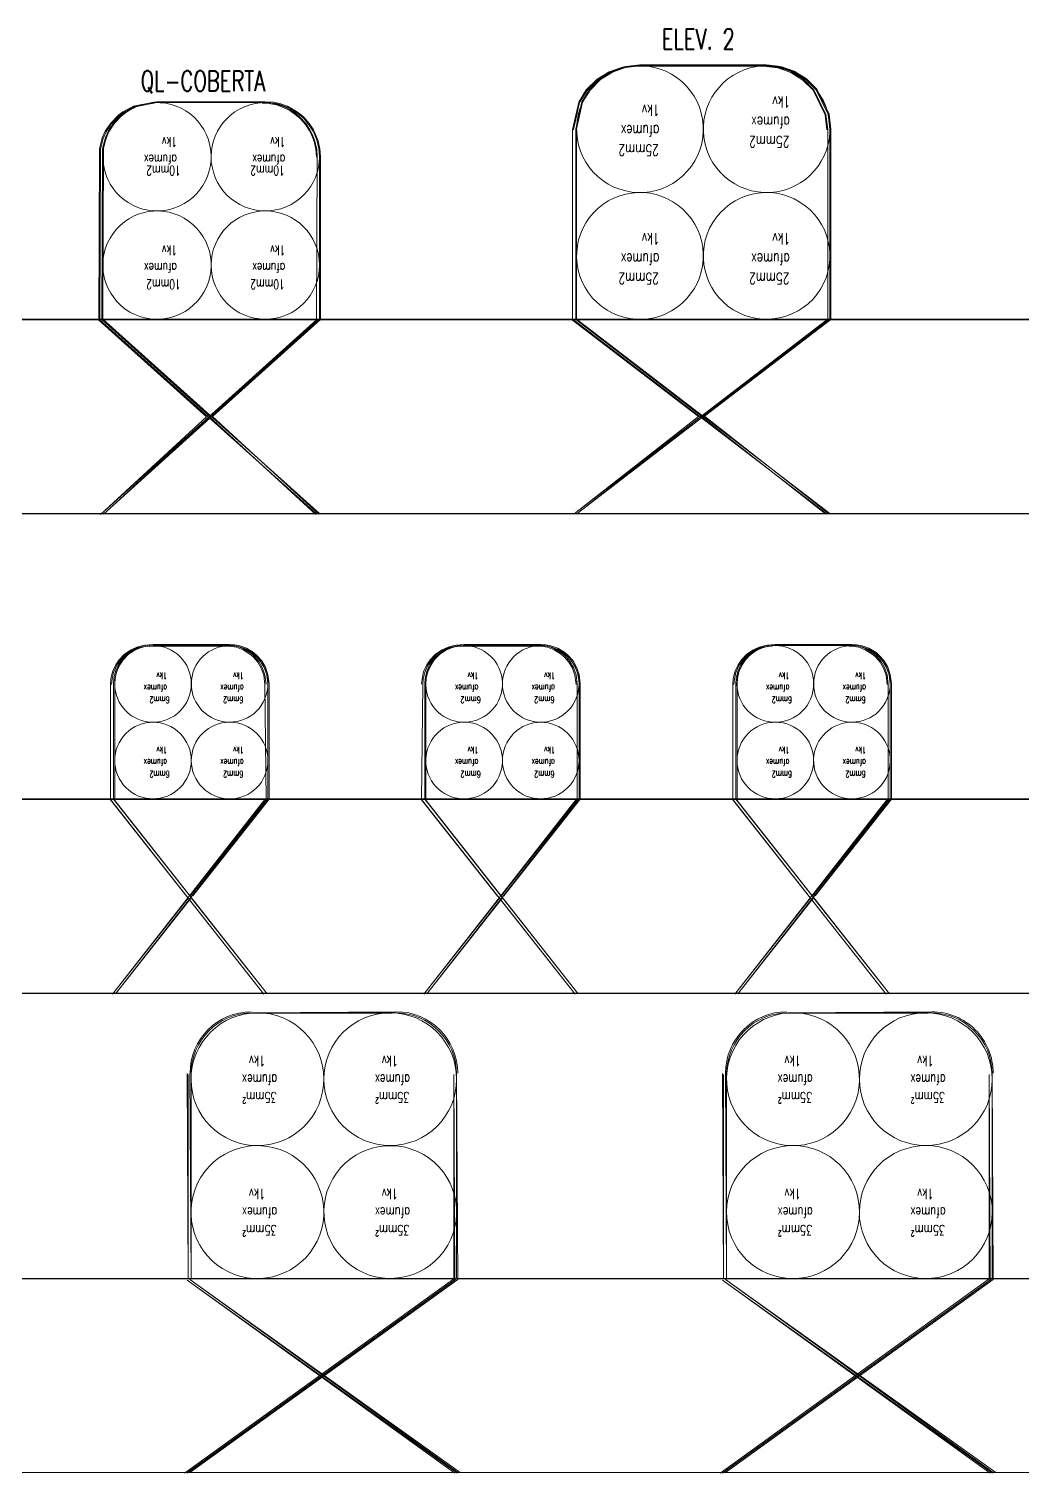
# Model space of a CAD drawing. Extents: x -14.2 to 52.3, y 3.7 to 90.9.
# Drawn here: x 12.0351 to 12.1324, y 17.7569 to 17.8982 of the extents above; entities that cross this region are included whole.
import ezdxf

# ---------------------------------------------------------------- set-up
doc = ezdxf.new("R2010")
doc.units = 0
doc.layers.add('limpo_PINI-PSG-PE-0102-LAZ-R00$0$0-1', color=7, linetype='Continuous', lineweight=5)
doc.layers.add('limpo_PINI-PSG-PE-0102-LAZ-R00$0$PNIN-HID-PL-0009-LAZ-R00_dwg', color=8, linetype='Continuous', lineweight=5)
doc.layers.add('limpo_PINI-PSG-PE-0102-LAZ-R00$0$0-8', color=7, linetype='Continuous', lineweight=5, true_color=0x999999)
doc.layers.add('limpo_PINI-PSG-PE-0102-LAZ-R00$0$XR_ARQT', color=7, linetype='Continuous')
doc.layers.add('XR_ARQT', color=7, linetype='Continuous')
doc.styles.add('limpo_PINI-PSG-PE-0102-LAZ-R00$0$RomanS_2', font='romans__.ttf', dxfattribs={"width": 0.7, "height": 0.001})
doc.styles.add('limpo_PINI-PSG-PE-0102-LAZ-R00$0$RomanS_5', font='romans__.ttf', dxfattribs={"width": 0.7, "height": 0.000663717})
doc.styles.add('limpo_PINI-PSG-PE-0102-LAZ-R00$0$RomanS_6', font='romans__.ttf', dxfattribs={"width": 0.7, "height": 0.002})
doc.styles.add('limpo_PINI-PSG-PE-0102-LAZ-R00$0$RomanS_7', font='romans__.ttf', dxfattribs={"width": 0.7, "height": 0.000938053})
doc.styles.add('limpo_PINI-PSG-PE-0102-LAZ-R00$0$RomanS_8', font='romans__.ttf', dxfattribs={"width": 0.7, "height": 0.001097})

# ---------------------------------------------------------------- blocks, each defined once
blk = doc.blocks.new('limpo_PINI-PSG-PE-0102-LAZ-R00$0$LAZ GERAL - PNE_dwg-25011385-009 - PRE - PAV_ LAZER - GERAL')
at = {"layer": 'limpo_PINI-PSG-PE-0102-LAZ-R00$0$0-8'}
for p, q in [((-8.78, -6.96066), (-9.8293, -6.96066)), ((-8.78, -7.00759), (-9.8293, -7.00759)), ((-8.78, -7.05452), (-9.8293, -7.05452))]:
    blk.add_line(p, q, dxfattribs=at)
at = {"layer": 'limpo_PINI-PSG-PE-0102-LAZ-R00$0$0-8', "flags": 128}
for points in [[(-9.51374, -6.97966), (-9.52587, -6.97014), (-9.51351, -6.9607), (-9.51351, -6.94205), (-9.51368, -6.9406), (-9.51487, -6.93815), (-9.51589, -6.93713), (-9.51708, -6.93639), (-9.51839, -6.93593), (-9.51979, -6.93577), (-9.5322, -6.93577), (-9.53361, -6.93593), (-9.53491, -6.93639), (-9.53609, -6.93712), (-9.53714, -6.93817), (-9.53788, -6.93938), (-9.53848, -6.94205), (-9.53848, -6.9607), (-9.52616, -6.97014), (-9.53834, -6.97966), (-9.51359, -6.96066), (-9.51359, -6.94206), (-9.51376, -6.94062), (-9.51494, -6.9382), (-9.51594, -6.9372), (-9.51712, -6.93647), (-9.51841, -6.93601), (-9.51979, -6.93586), (-9.53219, -6.93586), (-9.53359, -6.93602), (-9.53488, -6.93647), (-9.53604, -6.93719), (-9.53707, -6.93823), (-9.5378, -6.93942), (-9.53839, -6.94206), (-9.53839, -6.96066), (-9.51359, -6.97966)], [(-9.56363, -6.97973), (-9.57402, -6.97016), (-9.56347, -6.9607), (-9.56347, -6.95536), (-9.56347, -6.94475), (-9.56353, -6.94397), (-9.5637, -6.9432), (-9.56393, -6.94258), (-9.56419, -6.94206), (-9.56457, -6.94149), (-9.5651, -6.9409), (-9.56561, -6.94046), (-9.56612, -6.94012), (-9.56669, -6.93982), (-9.56745, -6.93955), (-9.56805, -6.93943), (-9.56886, -6.93937), (-9.57947, -6.93937), (-9.58147, -6.93975), (-9.5825, -6.9403), (-9.5829, -6.9406), (-9.58369, -6.94141), (-9.58422, -6.94222), (-9.58451, -6.94288), (-9.58479, -6.94395), (-9.58485, -6.9607), (-9.5743, -6.97016), (-9.5847, -6.97973), (-9.56356, -6.96066), (-9.56356, -6.95536), (-9.56356, -6.94476), (-9.56362, -6.94398), (-9.56379, -6.94323), (-9.56401, -6.94262), (-9.56427, -6.9421), (-9.56464, -6.94155), (-9.56516, -6.94096), (-9.56566, -6.94053), (-9.56617, -6.9402), (-9.56672, -6.93991), (-9.56747, -6.93964), (-9.56806, -6.93952), (-9.56886, -6.93946), (-9.57946, -6.93946), (-9.58144, -6.93984), (-9.58245, -6.94038), (-9.58283, -6.94067), (-9.58361, -6.94147), (-9.58414, -6.94227), (-9.58443, -6.94291), (-9.5847, -6.94396), (-9.58476, -6.96066), (-9.56356, -6.97966)], [(-9.59894, -6.9592), (-9.59894, -6.96066), (-9.58485, -6.96066), (-9.58485, -6.96031)], [(-9.56347, -6.9592), (-9.56347, -6.96066), (-9.53848, -6.96066), (-9.53848, -6.96009)], [(-9.51351, -6.9592), (-9.51351, -6.96066), (-9.48851, -6.96066), (-9.48851, -6.96009)], [(-9.8293, -6.96066), (-9.8293, -6.97966), (-8.78, -6.97966)], [(-9.5836, -7.00759), (-9.5836, -7.00384), (-9.5836, -6.99634), (-9.58356, -6.99582), (-9.58341, -6.99516), (-9.5831, -6.99446), (-9.58277, -6.99399), (-9.58228, -6.99348), (-9.58165, -6.99305), (-9.58109, -6.9928), (-9.58063, -6.99267), (-9.57985, -6.99259), (-9.57235, -6.99259), (-9.57187, -6.99262), (-9.57138, -6.99272), (-9.57075, -6.99295), (-9.57006, -6.99337), (-9.56976, -6.99363), (-9.56929, -6.99417), (-9.56896, -6.99475), (-9.56871, -6.99544), (-9.5686, -6.99634), (-9.5686, -7.00384), (-9.5686, -7.00759), (-9.58351, -7.02666), (-9.5761, -7.01727), (-9.56869, -7.02666), (-9.58372, -7.00759), (-9.59894, -7.00759)], [(-9.57596, -7.01709), (-9.56849, -7.00763), (-9.56849, -7.00384), (-9.56849, -6.99633), (-9.5686, -6.99542), (-9.56885, -6.9947), (-9.5692, -6.9941), (-9.56968, -6.99355), (-9.57, -6.99328), (-9.5707, -6.99285), (-9.57135, -6.99261), (-9.57186, -6.99251), (-9.57235, -6.99248), (-9.57986, -6.99248), (-9.58065, -6.99256), (-9.58113, -6.99269), (-9.5817, -6.99295), (-9.58235, -6.99339), (-9.58286, -6.99392), (-9.5832, -6.99441), (-9.58352, -6.99513), (-9.58368, -6.9958), (-9.58371, -6.99633), (-9.58371, -7.00384), (-9.58371, -7.00763), (-9.57625, -7.01709)], [(-9.55315, -7.00759), (-9.55315, -7.00384), (-9.55315, -6.99634), (-9.55311, -6.99582), (-9.55296, -6.99516), (-9.55264, -6.99446), (-9.55232, -6.99399), (-9.55182, -6.99348), (-9.55119, -6.99305), (-9.55063, -6.9928), (-9.55017, -6.99267), (-9.5494, -6.99259), (-9.5419, -6.99259), (-9.54142, -6.99262), (-9.54093, -6.99272), (-9.54029, -6.99295), (-9.53961, -6.99337), (-9.5393, -6.99363), (-9.53884, -6.99417), (-9.5385, -6.99475), (-9.53825, -6.99544), (-9.53815, -6.99634), (-9.53815, -7.00384), (-9.53815, -7.00759), (-9.55306, -7.02666), (-9.54565, -7.01727), (-9.53823, -7.02666), (-9.55326, -7.00759), (-9.56849, -7.00759), (-9.56849, -7.00709)], [(-9.5455, -7.01709), (-9.53803, -7.00763), (-9.53803, -7.00384), (-9.53803, -6.99633), (-9.53814, -6.99542), (-9.5384, -6.9947), (-9.53874, -6.9941), (-9.53922, -6.99355), (-9.53954, -6.99328), (-9.54024, -6.99285), (-9.5409, -6.99261), (-9.5414, -6.99251), (-9.54189, -6.99248), (-9.5494, -6.99248), (-9.55019, -6.99256), (-9.55067, -6.99269), (-9.55125, -6.99295), (-9.5519, -6.99339), (-9.55241, -6.99392), (-9.55274, -6.99441), (-9.55306, -6.99513), (-9.55322, -6.9958), (-9.55326, -6.99633), (-9.55326, -7.00384), (-9.55326, -7.00763), (-9.54579, -7.01709)], [(-9.52269, -7.00759), (-9.52269, -7.00384), (-9.52269, -6.99634), (-9.52265, -6.99582), (-9.5225, -6.99516), (-9.52219, -6.99446), (-9.52186, -6.99399), (-9.52137, -6.99348), (-9.52074, -6.99305), (-9.52018, -6.9928), (-9.51971, -6.99267), (-9.51894, -6.99259), (-9.51144, -6.99259), (-9.51096, -6.99262), (-9.51047, -6.99272), (-9.50983, -6.99295), (-9.50915, -6.99337), (-9.50885, -6.99363), (-9.50838, -6.99417), (-9.50805, -6.99475), (-9.5078, -6.99544), (-9.50769, -6.99634), (-9.50769, -7.00384), (-9.50769, -7.00759), (-9.5226, -7.02666), (-9.51519, -7.01727), (-9.50778, -7.02666), (-9.5228, -7.00759), (-9.53803, -7.00759), (-9.53803, -7.00709)], [(-9.51505, -7.01709), (-9.50758, -7.00763), (-9.50758, -7.00384), (-9.50758, -6.99633), (-9.50769, -6.99542), (-9.50794, -6.9947), (-9.50829, -6.9941), (-9.50877, -6.99355), (-9.50908, -6.99328), (-9.50978, -6.99285), (-9.51044, -6.99261), (-9.51095, -6.99251), (-9.51144, -6.99248), (-9.51895, -6.99248), (-9.51974, -6.99256), (-9.52021, -6.99269), (-9.52079, -6.99295), (-9.52144, -6.99339), (-9.52195, -6.99392), (-9.52229, -6.99441), (-9.52261, -6.99513), (-9.52277, -6.9958), (-9.5228, -6.99633), (-9.5228, -7.00384), (-9.5228, -7.00763), (-9.51533, -7.01709)], [(-9.49235, -7.00759), (-9.50758, -7.00759), (-9.50758, -7.00709)], [(-9.8293, -7.00759), (-9.8293, -7.02659), (-8.78, -7.02659)], [(-9.55603, -7.02842), (-9.57013, -7.02852), (-9.55613, -7.02852)], [(-9.50361, -7.02842), (-9.51771, -7.02852), (-9.50371, -7.02852)], [(-9.57623, -7.07352), (-9.55003, -7.05462), (-9.55013, -7.03452), (-9.55013, -7.05452), (-9.57646, -7.07352)], [(-9.57623, -7.03442), (-9.57613, -7.05452), (-9.57613, -7.03452)], [(-9.52381, -7.07352), (-9.49761, -7.05462), (-9.49771, -7.03452), (-9.49771, -7.05452), (-9.52404, -7.07352)], [(-9.52381, -7.03442), (-9.52371, -7.05452), (-9.52371, -7.03452)], [(-9.8293, -7.05452), (-9.8293, -7.07352), (-8.78, -7.07352)], [(-9.57623, -7.05452), (-9.60245, -7.05452), (-9.60245, -7.05372)], [(-9.52381, -7.05452), (-9.55003, -7.05452), (-9.55003, -7.05372)], [(-9.47138, -7.05452), (-9.49761, -7.05452), (-9.49761, -7.05372)], [(-9.55003, -7.07352), (-9.57623, -7.05462), (-9.54979, -7.07352)], [(-9.49761, -7.07352), (-9.52381, -7.05462), (-9.49737, -7.07352)]]:
    blk.add_lwpolyline(points, dxfattribs=at)
at = {"layer": 'limpo_PINI-PSG-PE-0102-LAZ-R00$0$0-8'}
blk.add_circle((-9.51894, -7.00384), 0.00375, dxfattribs=at)
for centre, major_axis, ratio in [((-9.53219, -6.94206), (-0.00503, 0.00363), 0.999999), ((-9.51979, -6.94206), (-0.00099, 0.00612), 0.999999), ((-9.57946, -6.94476), (-0.00523, 0.00085), 0.999999), ((-9.56886, -6.94476), (0.0049, 0.00203), 1), ((-9.53219, -6.95446), (0.00503, 0.00363), 0.999999), ((-9.51979, -6.95446), (-0.00527, 0.00326), 1), ((-9.57946, -6.95536), (-0.0043, 0.0031), 0.999999), ((-9.56886, -6.95536), (0.0053, 0), 1), ((-9.57235, -6.99634), (0.00144, 0.00346), 1), ((-9.5494, -6.99634), (0.00365, 0.00086), 0.999999), ((-9.5419, -6.99634), (0.00265, 0.00265), 0.999999), ((-9.51894, -6.99634), (-0.00331, 0.00177), 0.999999), ((-9.51144, -6.99634), (0.00144, 0.00346), 0.999999), ((-9.57985, -6.99634), (0.00375, 0), 0.999999), ((-9.57985, -7.00384), (-0.00265, 0.00265), 0.999999), ((-9.57235, -7.00384), (0.00109, 0.00359), 0.999999), ((-9.5494, -7.00384), (0.00086, 0.00365), 0.999999), ((-9.5419, -7.00384), (-0.00265, 0.00265), 1), ((-9.51144, -7.00384), (0.00086, 0.00365), 0.999999), ((-9.56963, -7.03502), (0.00188, 0.00622), 0.999999), ((-9.55663, -7.03502), (0.0065, 0), 1), ((-9.51721, -7.03502), (-0.00633, 0.00149), 1), ((-9.50421, -7.03502), (0, 0.0065), 1), ((-9.56963, -7.04802), (0.00342, 0.00553), 1), ((-9.55663, -7.04802), (0.0038, 0.00527), 0.999999), ((-9.51721, -7.04802), (-0.00249, 0.00601), 1), ((-9.50421, -7.04802), (0.00601, 0.00249), 1)]:
    blk.add_ellipse(centre, major_axis=major_axis, ratio=ratio, dxfattribs=at)
for centre, major_axis, ratio, start_param, end_param in [((-9.57023, -7.03442), (0.00424, 0.00424), 1, 0.785394, 2.35619), ((-9.57013, -7.03452), (0, 0.006), 1, 0, 1.570796), ((-9.55613, -7.03452), (0.00315, 0.0051), 1, 5.265959, 6.836755), ((-9.55603, -7.03442), (0, 0.006), 1, 4.712389, 6.283185), ((-9.51781, -7.03442), (0, 0.006), 0.999999, 0, 1.570796), ((-9.51771, -7.03452), (0.00315, 0.0051), 1, 0.553574, 2.12437), ((-9.50371, -7.03452), (-0.00315, 0.0051), 1, 4.158814, 5.72961), ((-9.50361, -7.03442), (-0.0051, 0.00315), 1, 3.695171, 5.265968)]:
    blk.add_ellipse(centre, major_axis=major_axis, ratio=ratio, start_param=start_param, end_param=end_param, dxfattribs=at)
at = {"layer": 'limpo_PINI-PSG-PE-0102-LAZ-R00$0$0-1', "char_height": 0.002, "attachment_point": 1, "line_spacing_factor": 0.983083, "style": 'limpo_PINI-PSG-PE-0102-LAZ-R00$0$RomanS_6'}
for s, insert, width in [('ELEV. 2', (-9.53005, -6.93224), 0.0098741), ('QL-COBERTA', (-9.58106, -6.93634), 0.0167981)]:
    blk.add_mtext(s, dxfattribs=dict(at, insert=insert, width=width))
at = {"layer": 'limpo_PINI-PSG-PE-0102-LAZ-R00$0$0-1', "attachment_point": 1, "rotation": 180, "line_spacing_factor": 0.983083}
for s, insert, char_height, width, style in [('1kv', (-9.53027, -6.94077), 0.001097, 0.002341, 'limpo_PINI-PSG-PE-0102-LAZ-R00$0$RomanS_8'), ('1kv', (-9.51749, -6.93995), 0.001097, 0.002341, 'limpo_PINI-PSG-PE-0102-LAZ-R00$0$RomanS_8'), ('afumex', (-9.51751, -6.94195), 0.001097, 0.0050431, 'limpo_PINI-PSG-PE-0102-LAZ-R00$0$RomanS_8'), ('1kv', (-9.57749, -6.94379), 0.000938, 0.0020011, 'limpo_PINI-PSG-PE-0102-LAZ-R00$0$RomanS_7'), ('1kv', (-9.56689, -6.94379), 0.000938, 0.0020011, 'limpo_PINI-PSG-PE-0102-LAZ-R00$0$RomanS_7'), ('afumex', (-9.53029, -6.94277), 0.001097, 0.0050431, 'limpo_PINI-PSG-PE-0102-LAZ-R00$0$RomanS_8'), ('25mm2', (-9.51756, -6.94384), 0.001097, 0.0052705, 'limpo_PINI-PSG-PE-0102-LAZ-R00$0$RomanS_8'), ('25mm2', (-9.53034, -6.94466), 0.001097, 0.0052705, 'limpo_PINI-PSG-PE-0102-LAZ-R00$0$RomanS_8'), ('afumex', (-9.57751, -6.9455), 0.000938, 0.004311, 'limpo_PINI-PSG-PE-0102-LAZ-R00$0$RomanS_7'), ('10mm2', (-9.57714, -6.94658), 0.000938, 0.0045054, 'limpo_PINI-PSG-PE-0102-LAZ-R00$0$RomanS_7'), ('10mm2', (-9.56695, -6.94658), 0.000938, 0.0045054, 'limpo_PINI-PSG-PE-0102-LAZ-R00$0$RomanS_7'), ('afumex', (-9.56691, -6.9455), 0.000938, 0.004311, 'limpo_PINI-PSG-PE-0102-LAZ-R00$0$RomanS_7'), ('1kv', (-9.53027, -6.95333), 0.001097, 0.002341, 'limpo_PINI-PSG-PE-0102-LAZ-R00$0$RomanS_8'), ('1kv', (-9.51749, -6.95333), 0.001097, 0.002341, 'limpo_PINI-PSG-PE-0102-LAZ-R00$0$RomanS_8'), ('1kv', (-9.57749, -6.95439), 0.000938, 0.0020011, 'limpo_PINI-PSG-PE-0102-LAZ-R00$0$RomanS_7'), ('1kv', (-9.56689, -6.95439), 0.000938, 0.0020011, 'limpo_PINI-PSG-PE-0102-LAZ-R00$0$RomanS_7'), ('afumex', (-9.53029, -6.95533), 0.001097, 0.0050431, 'limpo_PINI-PSG-PE-0102-LAZ-R00$0$RomanS_8'), ('afumex', (-9.51751, -6.95533), 0.001097, 0.0050431, 'limpo_PINI-PSG-PE-0102-LAZ-R00$0$RomanS_8'), ('afumex', (-9.57751, -6.9561), 0.000938, 0.004311, 'limpo_PINI-PSG-PE-0102-LAZ-R00$0$RomanS_7'), ('afumex', (-9.56691, -6.9561), 0.000938, 0.004311, 'limpo_PINI-PSG-PE-0102-LAZ-R00$0$RomanS_7'), ('10mm2', (-9.57714, -6.95772), 0.000938, 0.0045054, 'limpo_PINI-PSG-PE-0102-LAZ-R00$0$RomanS_7'), ('10mm2', (-9.56695, -6.95772), 0.000938, 0.0045054, 'limpo_PINI-PSG-PE-0102-LAZ-R00$0$RomanS_7'), ('25mm2', (-9.53034, -6.95722), 0.001097, 0.0052705, 'limpo_PINI-PSG-PE-0102-LAZ-R00$0$RomanS_8'), ('25mm2', (-9.51756, -6.95722), 0.001097, 0.0052705, 'limpo_PINI-PSG-PE-0102-LAZ-R00$0$RomanS_8'), ('1kv', (-9.57846, -6.99588), 0.000664, 0.0014159, 'limpo_PINI-PSG-PE-0102-LAZ-R00$0$RomanS_5'), ('1kv', (-9.57096, -6.99588), 0.000664, 0.0014159, 'limpo_PINI-PSG-PE-0102-LAZ-R00$0$RomanS_5'), ('1kv', (-9.548, -6.99588), 0.000664, 0.0014159, 'limpo_PINI-PSG-PE-0102-LAZ-R00$0$RomanS_5'), ('1kv', (-9.5405, -6.99588), 0.000664, 0.0014159, 'limpo_PINI-PSG-PE-0102-LAZ-R00$0$RomanS_5'), ('1kv', (-9.51755, -6.99588), 0.000664, 0.0014159, 'limpo_PINI-PSG-PE-0102-LAZ-R00$0$RomanS_5'), ('1kv', (-9.51005, -6.99588), 0.000664, 0.0014159, 'limpo_PINI-PSG-PE-0102-LAZ-R00$0$RomanS_5'), ('afumex', (-9.57847, -6.99708), 0.000664, 0.0030503, 'limpo_PINI-PSG-PE-0102-LAZ-R00$0$RomanS_5'), ('afumex', (-9.57097, -6.99708), 0.000664, 0.0030503, 'limpo_PINI-PSG-PE-0102-LAZ-R00$0$RomanS_5'), ('afumex', (-9.54801, -6.99708), 0.000664, 0.0030503, 'limpo_PINI-PSG-PE-0102-LAZ-R00$0$RomanS_5'), ('afumex', (-9.54051, -6.99708), 0.000664, 0.0030503, 'limpo_PINI-PSG-PE-0102-LAZ-R00$0$RomanS_5'), ('afumex', (-9.51756, -6.99708), 0.000664, 0.0030503, 'limpo_PINI-PSG-PE-0102-LAZ-R00$0$RomanS_5'), ('afumex', (-9.51006, -6.99708), 0.000664, 0.0030503, 'limpo_PINI-PSG-PE-0102-LAZ-R00$0$RomanS_5'), ('6mm2', (-9.57821, -6.99823), 0.000664, 0.0026538, 'limpo_PINI-PSG-PE-0102-LAZ-R00$0$RomanS_5'), ('6mm2', (-9.571, -6.99823), 0.000664, 0.0026538, 'limpo_PINI-PSG-PE-0102-LAZ-R00$0$RomanS_5'), ('6mm2', (-9.54776, -6.99823), 0.000664, 0.0026538, 'limpo_PINI-PSG-PE-0102-LAZ-R00$0$RomanS_5'), ('6mm2', (-9.54055, -6.99823), 0.000664, 0.0026538, 'limpo_PINI-PSG-PE-0102-LAZ-R00$0$RomanS_5'), ('6mm2', (-9.5173, -6.99823), 0.000664, 0.0026538, 'limpo_PINI-PSG-PE-0102-LAZ-R00$0$RomanS_5'), ('6mm2', (-9.51009, -6.99823), 0.000664, 0.0026538, 'limpo_PINI-PSG-PE-0102-LAZ-R00$0$RomanS_5'), ('afumex', (-9.57847, -7.00436), 0.000664, 0.0030503, 'limpo_PINI-PSG-PE-0102-LAZ-R00$0$RomanS_5'), ('1kv', (-9.57846, -7.00316), 0.000664, 0.0014159, 'limpo_PINI-PSG-PE-0102-LAZ-R00$0$RomanS_5'), ('afumex', (-9.57097, -7.00436), 0.000664, 0.0030503, 'limpo_PINI-PSG-PE-0102-LAZ-R00$0$RomanS_5'), ('1kv', (-9.57096, -7.00316), 0.000664, 0.0014159, 'limpo_PINI-PSG-PE-0102-LAZ-R00$0$RomanS_5'), ('afumex', (-9.54801, -7.00436), 0.000664, 0.0030503, 'limpo_PINI-PSG-PE-0102-LAZ-R00$0$RomanS_5'), ('1kv', (-9.548, -7.00316), 0.000664, 0.0014159, 'limpo_PINI-PSG-PE-0102-LAZ-R00$0$RomanS_5'), ('afumex', (-9.54051, -7.00436), 0.000664, 0.0030503, 'limpo_PINI-PSG-PE-0102-LAZ-R00$0$RomanS_5'), ('1kv', (-9.5405, -7.00316), 0.000664, 0.0014159, 'limpo_PINI-PSG-PE-0102-LAZ-R00$0$RomanS_5'), ('afumex', (-9.51756, -7.00436), 0.000664, 0.0030503, 'limpo_PINI-PSG-PE-0102-LAZ-R00$0$RomanS_5'), ('1kv', (-9.51755, -7.00316), 0.000664, 0.0014159, 'limpo_PINI-PSG-PE-0102-LAZ-R00$0$RomanS_5'), ('afumex', (-9.51006, -7.00436), 0.000664, 0.0030503, 'limpo_PINI-PSG-PE-0102-LAZ-R00$0$RomanS_5'), ('1kv', (-9.51005, -7.00316), 0.000664, 0.0014159, 'limpo_PINI-PSG-PE-0102-LAZ-R00$0$RomanS_5'), ('6mm2', (-9.57821, -7.00551), 0.000664, 0.0026538, 'limpo_PINI-PSG-PE-0102-LAZ-R00$0$RomanS_5'), ('6mm2', (-9.571, -7.00551), 0.000664, 0.0026538, 'limpo_PINI-PSG-PE-0102-LAZ-R00$0$RomanS_5'), ('6mm2', (-9.54776, -7.00551), 0.000664, 0.0026538, 'limpo_PINI-PSG-PE-0102-LAZ-R00$0$RomanS_5'), ('6mm2', (-9.54055, -7.00551), 0.000664, 0.0026538, 'limpo_PINI-PSG-PE-0102-LAZ-R00$0$RomanS_5'), ('6mm2', (-9.5173, -7.00551), 0.000664, 0.0026538, 'limpo_PINI-PSG-PE-0102-LAZ-R00$0$RomanS_5'), ('6mm2', (-9.51009, -7.00551), 0.000664, 0.0026538, 'limpo_PINI-PSG-PE-0102-LAZ-R00$0$RomanS_5'), ('1kv', (-9.56887, -7.03375), 0.001, 0.0021333, 'limpo_PINI-PSG-PE-0102-LAZ-R00$0$RomanS_2'), ('1kv', (-9.55587, -7.03375), 0.001, 0.0021333, 'limpo_PINI-PSG-PE-0102-LAZ-R00$0$RomanS_2'), ('1kv', (-9.51645, -7.03375), 0.001, 0.0021333, 'limpo_PINI-PSG-PE-0102-LAZ-R00$0$RomanS_2'), ('1kv', (-9.50345, -7.03375), 0.001, 0.0021333, 'limpo_PINI-PSG-PE-0102-LAZ-R00$0$RomanS_2'), ('afumex', (-9.56769, -7.03557), 0.001, 0.0045957, 'limpo_PINI-PSG-PE-0102-LAZ-R00$0$RomanS_2'), ('afumex', (-9.55469, -7.03557), 0.001, 0.0045957, 'limpo_PINI-PSG-PE-0102-LAZ-R00$0$RomanS_2'), ('afumex', (-9.51527, -7.03557), 0.001, 0.0045957, 'limpo_PINI-PSG-PE-0102-LAZ-R00$0$RomanS_2'), ('afumex', (-9.50227, -7.03557), 0.001, 0.0045957, 'limpo_PINI-PSG-PE-0102-LAZ-R00$0$RomanS_2'), ('35mm²', (-9.56774, -7.03729), 0.001, 0.0044251, 'limpo_PINI-PSG-PE-0102-LAZ-R00$0$RomanS_2'), ('35mm²', (-9.55474, -7.03729), 0.001, 0.0044251, 'limpo_PINI-PSG-PE-0102-LAZ-R00$0$RomanS_2'), ('35mm²', (-9.51532, -7.03729), 0.001, 0.0044251, 'limpo_PINI-PSG-PE-0102-LAZ-R00$0$RomanS_2'), ('35mm²', (-9.50232, -7.03729), 0.001, 0.0044251, 'limpo_PINI-PSG-PE-0102-LAZ-R00$0$RomanS_2'), ('1kv', (-9.56887, -7.04675), 0.001, 0.0021333, 'limpo_PINI-PSG-PE-0102-LAZ-R00$0$RomanS_2'), ('1kv', (-9.55587, -7.04675), 0.001, 0.0021333, 'limpo_PINI-PSG-PE-0102-LAZ-R00$0$RomanS_2'), ('1kv', (-9.51645, -7.04675), 0.001, 0.0021333, 'limpo_PINI-PSG-PE-0102-LAZ-R00$0$RomanS_2'), ('1kv', (-9.50345, -7.04675), 0.001, 0.0021333, 'limpo_PINI-PSG-PE-0102-LAZ-R00$0$RomanS_2'), ('afumex', (-9.56769, -7.04857), 0.001, 0.0045957, 'limpo_PINI-PSG-PE-0102-LAZ-R00$0$RomanS_2'), ('afumex', (-9.55469, -7.04857), 0.001, 0.0045957, 'limpo_PINI-PSG-PE-0102-LAZ-R00$0$RomanS_2'), ('afumex', (-9.51527, -7.04857), 0.001, 0.0045957, 'limpo_PINI-PSG-PE-0102-LAZ-R00$0$RomanS_2'), ('afumex', (-9.50227, -7.04857), 0.001, 0.0045957, 'limpo_PINI-PSG-PE-0102-LAZ-R00$0$RomanS_2'), ('35mm²', (-9.56774, -7.05029), 0.001, 0.0044251, 'limpo_PINI-PSG-PE-0102-LAZ-R00$0$RomanS_2'), ('35mm²', (-9.55474, -7.05029), 0.001, 0.0044251, 'limpo_PINI-PSG-PE-0102-LAZ-R00$0$RomanS_2'), ('35mm²', (-9.51532, -7.05029), 0.001, 0.0044251, 'limpo_PINI-PSG-PE-0102-LAZ-R00$0$RomanS_2'), ('35mm²', (-9.50232, -7.05029), 0.001, 0.0044251, 'limpo_PINI-PSG-PE-0102-LAZ-R00$0$RomanS_2')]:
    blk.add_mtext(s, dxfattribs=dict(at, insert=insert, char_height=char_height, width=width, style=style))
blk = doc.blocks.new('limpo_PINI-PSG-PE-0102-LAZ-R00$0$PNIN-HID-PL-0009-LAZ-R00_dwg-3604853-5PPE_008_LAZER__P_A_0_09_')
at = {"color": 9, "lineweight": 5}
for p, q in [((22479.55, 12095.41), (21430.24, 12095.41)), ((21674.69, 12095.41), (21674.69, 12095.76)), ((21721.15, 12095.41), (21745.95, 12076.41)), ((21430.24, 12076.41), (22479.55, 12076.41)), ((22479.55, 12048.48), (21430.24, 12048.48)), ((21430.24, 12029.48), (22479.55, 12029.48)), ((22479.55, 12001.55), (21430.24, 12001.55))]:
    blk.add_line(p, q, dxfattribs=at)
at = {"color": 9, "lineweight": 5, "flags": 128}
for points in [[(21727.34, 12120.3), (21725.93, 12120.14), (21724.63, 12119.68), (21723.45, 12118.95), (21722.4, 12117.9), (21721.66, 12116.69), (21721.06, 12114.02), (21721.06, 12095.37), (21733.38, 12085.93), (21721.2, 12076.41), (21745.95, 12095.41)], [(21745.95, 12114.01), (21745.78, 12115.45), (21744.6, 12117.87), (21743.6, 12118.87), (21742.43, 12119.61), (21741.13, 12120.06), (21739.75, 12120.21), (21727.35, 12120.21), (21725.95, 12120.05), (21724.67, 12119.6), (21723.51, 12118.88), (21722.47, 12117.84), (21721.74, 12116.66), (21721.15, 12114.01)], [(21745.8, 12076.41), (21733.67, 12085.93), (21746.04, 12095.37), (21746.04, 12114.02), (21745.86, 12115.48), (21744.67, 12117.92), (21743.65, 12118.94), (21742.46, 12119.69), (21741.15, 12120.14), (21739.75, 12120.3)], [(21680.08, 12116.61), (21678.1, 12116.23), (21677.09, 12115.69), (21676.71, 12115.4), (21675.93, 12114.61), (21675.4, 12113.81), (21675.11, 12113.16), (21674.84, 12112.11), (21674.78, 12095.41), (21695.98, 12076.41)], [(21695.98, 12111.31), (21695.92, 12112.09), (21695.75, 12112.84), (21695.53, 12113.45), (21695.27, 12113.97), (21694.9, 12114.52), (21694.38, 12115.11), (21693.88, 12115.54), (21693.38, 12115.88), (21692.82, 12116.16), (21692.07, 12116.43), (21691.48, 12116.55), (21690.68, 12116.61)], [(21695.92, 12076.34), (21685.52, 12085.91), (21696.07, 12095.37)], [(21679.68, 12063.6), (21678.89, 12063.51), (21678.42, 12063.38), (21677.84, 12063.12), (21677.19, 12062.68), (21676.68, 12062.15), (21676.34, 12061.66), (21676.02, 12060.95), (21675.86, 12060.27), (21675.83, 12059.74), (21675.83, 12048.44), (21683.3, 12038.98)], [(21683.59, 12038.98), (21691.05, 12048.44), (21690.94, 12059.73), (21690.83, 12060.63), (21690.59, 12061.33), (21690.25, 12061.9), (21689.78, 12062.44), (21689.48, 12062.7), (21688.8, 12063.12), (21688.16, 12063.36), (21687.67, 12063.45), (21687.19, 12063.48), (21679.69, 12063.48), (21678.92, 12063.4), (21678.45, 12063.27), (21677.89, 12063.02), (21677.26, 12062.59), (21676.77, 12062.08), (21676.44, 12061.61), (21676.13, 12060.91), (21675.98, 12060.25), (21675.94, 12059.73)], [(21691.05, 12059.74), (21690.94, 12060.66), (21690.69, 12061.37), (21690.34, 12061.97), (21689.86, 12062.52), (21689.55, 12062.8), (21688.85, 12063.22), (21688.19, 12063.47), (21687.69, 12063.56), (21687.19, 12063.6)], [(21710.14, 12063.6), (21709.35, 12063.51), (21708.87, 12063.38), (21708.29, 12063.12), (21707.64, 12062.68), (21707.13, 12062.15), (21706.8, 12061.66), (21706.48, 12060.95), (21706.32, 12060.27), (21706.28, 12059.74)], [(21713.75, 12038.98), (21706.28, 12048.44), (21706.4, 12059.73), (21706.43, 12060.25), (21706.59, 12060.91), (21706.9, 12061.61), (21707.22, 12062.08), (21707.72, 12062.59), (21708.35, 12063.02), (21708.91, 12063.27), (21709.37, 12063.4), (21710.15, 12063.48), (21717.65, 12063.48), (21718.13, 12063.45), (21718.61, 12063.36), (21719.25, 12063.12), (21719.93, 12062.7), (21720.24, 12062.44), (21720.7, 12061.9), (21721.04, 12061.33), (21721.29, 12060.63), (21721.4, 12059.73)], [(21714.04, 12038.98), (21721.51, 12048.44), (21721.51, 12059.74), (21721.4, 12060.66), (21721.14, 12061.37), (21720.8, 12061.97), (21720.32, 12062.52), (21720, 12062.8), (21719.3, 12063.22), (21718.65, 12063.46), (21718.14, 12063.56), (21717.65, 12063.6)], [(21744.5, 12038.98), (21751.96, 12048.44), (21751.96, 12059.74), (21751.85, 12060.66), (21751.6, 12061.37), (21751.25, 12061.97), (21750.77, 12062.52), (21750.46, 12062.8), (21749.76, 12063.22), (21749.1, 12063.47), (21748.6, 12063.56), (21748.1, 12063.6), (21740.6, 12063.6), (21739.81, 12063.51), (21739.33, 12063.38), (21738.75, 12063.12), (21738.1, 12062.68), (21737.59, 12062.15), (21737.25, 12061.66), (21736.93, 12060.95), (21736.77, 12060.27), (21736.74, 12059.74), (21736.74, 12048.44), (21744.21, 12038.98)], [(21736.85, 12059.73), (21736.89, 12060.25), (21737.04, 12060.91), (21737.35, 12061.61), (21737.68, 12062.08), (21738.17, 12062.59), (21738.8, 12063.02), (21739.37, 12063.27), (21739.83, 12063.4), (21740.6, 12063.48)], [(21748.1, 12063.48), (21748.58, 12063.45), (21749.07, 12063.36), (21749.71, 12063.12), (21750.39, 12062.7), (21750.69, 12062.44), (21751.16, 12061.9), (21751.5, 12061.33), (21751.74, 12060.63), (21751.85, 12059.73)], [(21690.94, 12048.48), (21676.03, 12029.41), (21683.44, 12038.8), (21690.85, 12029.41), (21675.83, 12048.48)], [(21721.4, 12048.48), (21706.49, 12029.41), (21713.9, 12038.8), (21721.31, 12029.41), (21706.28, 12048.48)], [(21751.85, 12048.48), (21736.94, 12029.41), (21744.35, 12038.8), (21751.76, 12029.41), (21736.74, 12048.48)], [(21703.52, 12027.65), (21689.42, 12027.55), (21703.42, 12027.55)], [(21755.94, 12027.65), (21741.84, 12027.55), (21755.84, 12027.55)], [(21683.32, 11982.55), (21709.52, 12001.45), (21709.42, 12021.55), (21709.42, 12001.55), (21683.08, 11982.55)], [(21683.32, 12021.65), (21683.42, 12001.55), (21683.42, 12021.55)], [(21735.74, 11982.55), (21761.94, 12001.45), (21761.84, 12021.55), (21761.84, 12001.55), (21735.5, 11982.55)], [(21735.74, 12021.65), (21735.84, 12001.55), (21735.84, 12021.55)], [(21709.52, 11982.55), (21683.32, 12001.45), (21709.75, 11982.55)], [(21761.94, 11982.55), (21735.74, 12001.45), (21762.17, 11982.55)]]:
    blk.add_lwpolyline(points, dxfattribs=at)
blk.add_lwpolyline([(21696.07, 12111.32), (21696.01, 12112.11), (21695.84, 12112.87), (21695.61, 12113.49), (21695.35, 12114.01), (21694.97, 12114.58), (21694.44, 12115.18), (21693.94, 12115.61), (21693.42, 12115.96), (21692.85, 12116.25), (21692.09, 12116.52), (21691.5, 12116.64), (21690.68, 12116.71), (21680.07, 12116.71), (21678.07, 12116.32), (21677.04, 12115.77), (21676.65, 12115.47), (21675.86, 12114.66), (21675.32, 12113.85), (21675.03, 12113.2), (21674.75, 12112.13), (21674.69, 12095.37), (21685.24, 12085.91), (21674.84, 12076.34), (21695.98, 12095.41)], close=True, dxfattribs=at)
blk = doc.blocks.new('limpo_PINI-PSG-PE-0102-LAZ-R00$0$A$C745163c0')
at = {"layer": 'limpo_PINI-PSG-PE-0102-LAZ-R00$0$PNIN-HID-PL-0009-LAZ-R00_dwg', "color": 9}
blk.add_blockref('limpo_PINI-PSG-PE-0102-LAZ-R00$0$PNIN-HID-PL-0009-LAZ-R00_dwg-3604853-5PPE_008_LAZER__P_A_0_09_', (-23714.89, -15834.72), dxfattribs=at)
blk = doc.blocks.new('limpo_PINI-PSG-PE-0102-LAZ-R00')
at = {"layer": 'limpo_PINI-PSG-PE-0102-LAZ-R00$0$XR_ARQT', "xscale": 0.001000000000038553, "yscale": 0.001000000000038553, "zscale": 0.001000000000038553}
blk.add_blockref('limpo_PINI-PSG-PE-0102-LAZ-R00$0$A$C745163c0', (14.12396, 21.59203), dxfattribs=at)
at = {"layer": 'limpo_PINI-PSG-PE-0102-LAZ-R00$0$XR_ARQT'}
blk.add_blockref('limpo_PINI-PSG-PE-0102-LAZ-R00$0$LAZ GERAL - PNE_dwg-25011385-009 - PRE - PAV_ LAZER - GERAL', (21.66891, 24.81343), dxfattribs=at)

msp = doc.modelspace()

# ---------------------------------------------------------------- block references
at = {"layer": 'XR_ARQT'}
msp.add_blockref('limpo_PINI-PSG-PE-0102-LAZ-R00', (-0.04177, 0.01702), dxfattribs=at)

doc.saveas('drawing.dxf')
